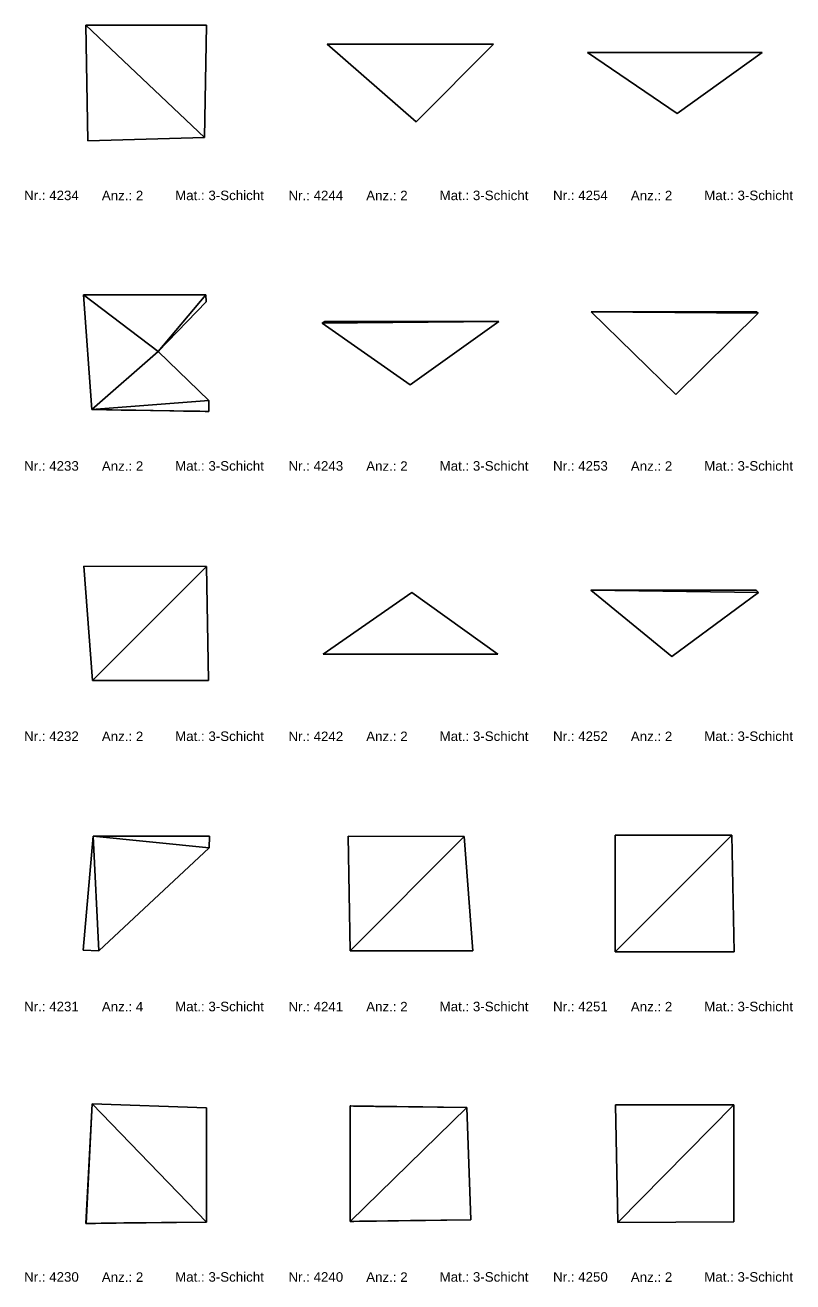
# Model space of a CAD drawing. Header units: millimetres. Extents: x -1099 to 66227, y -20588 to 1633.
# Drawn here: x 50685 to 57222, y -20588 to -9890 of the extents above; entities that cross this region are included whole.
import ezdxf

# ---------------------------------------------------------------- set-up
doc = ezdxf.new("R2010")
doc.units = ezdxf.units.MM
doc.header["$LTSCALE"] = 12.5
doc.layers.add('CURVES', color=1, linetype='Continuous', true_color=0xff0000)
doc.layers.add('TEXT', color=1, linetype='Continuous', true_color=0xff0000)
doc.styles.add('ARIAL_REGULAR', font='arial.ttf')

msp = doc.modelspace()

# ---------------------------------------------------------------- texts
at = {"layer": 'TEXT', "attachment_point": 7, "style": 'ARIAL_REGULAR'}
for s, insert, char_height, width in [('Nr.: 4234', (50676, -11381), 81.1, 1078.73), ('Anz.: 2', (51338, -11381), 81.1, 853.81), ('Mat.: 3-Schicht', (51962, -11381), 81.15, 1665.28), ('Nr.: 4244', (52927, -11381), 81.1, 1078.73), ('Anz.: 2', (53589, -11381), 81.1, 853.81), ('Mat.: 3-Schicht', (54214, -11381), 81.15, 1665.28), ('Nr.: 4254', (55180, -11381), 81.1, 1078.73), ('Anz.: 2', (55842, -11381), 81.1, 853.81), ('Mat.: 3-Schicht', (56467, -11381), 81.15, 1665.28), ('Nr.: 4233', (50676, -13684), 81.1, 1079.61), ('Anz.: 2', (51338, -13684), 81.1, 853.81), ('Mat.: 3-Schicht', (51962, -13684), 81.15, 1665.28), ('Nr.: 4243', (52927, -13684), 81.1, 1079.61), ('Anz.: 2', (53589, -13684), 81.1, 853.81), ('Mat.: 3-Schicht', (54214, -13684), 81.15, 1665.28), ('Nr.: 4253', (55180, -13684), 81.1, 1079.61), ('Anz.: 2', (55842, -13684), 81.1, 853.81), ('Mat.: 3-Schicht', (56467, -13684), 81.15, 1665.28), ('Nr.: 4232', (50676, -15985), 81.1, 1077.85), ('Anz.: 2', (51338, -15985), 81.1, 853.81), ('Mat.: 3-Schicht', (51962, -15985), 81.15, 1665.28), ('Nr.: 4242', (52927, -15985), 81.1, 1077.85), ('Anz.: 2', (53589, -15985), 81.1, 853.81), ('Mat.: 3-Schicht', (54214, -15985), 81.15, 1665.28), ('Nr.: 4252', (55180, -15985), 81.1, 1077.85), ('Anz.: 2', (55842, -15985), 81.1, 853.81), ('Mat.: 3-Schicht', (56467, -15985), 81.15, 1665.28), ('Nr.: 4231', (50676, -18286), 81.1, 1048.74), ('Anz.: 4', (51338, -18286), 81.1, 854.69), ('Mat.: 3-Schicht', (51962, -18286), 81.15, 1665.28), ('Nr.: 4241', (52927, -18286), 81.1, 1048.74), ('Anz.: 2', (53589, -18286), 81.1, 853.81), ('Mat.: 3-Schicht', (54214, -18286), 81.15, 1665.28), ('Nr.: 4251', (55180, -18286), 81.1, 1048.74), ('Anz.: 2', (55842, -18286), 81.1, 853.81), ('Mat.: 3-Schicht', (56467, -18286), 81.15, 1665.28), ('Nr.: 4230', (50676, -20588), 81.1, 1079.61), ('Anz.: 2', (51338, -20588), 81.1, 853.81), ('Mat.: 3-Schicht', (51962, -20588), 81.15, 1665.28), ('Nr.: 4240', (52927, -20588), 81.1, 1079.61), ('Anz.: 2', (53589, -20588), 81.1, 853.81), ('Mat.: 3-Schicht', (54214, -20588), 81.15, 1665.28), ('Nr.: 4250', (55180, -20588), 81.1, 1079.61), ('Anz.: 2', (55842, -20588), 81.1, 853.81), ('Mat.: 3-Schicht', (56467, -20588), 81.15, 1665.28)]:
    msp.add_mtext(s, dxfattribs=dict(at, insert=insert, char_height=char_height, width=width))

# ---------------------------------------------------------------- meshes
at = {"layer": 'CURVES'}
mesh = msp.add_polyface(dxfattribs=at)
corners = [(52230, -9890), (52230, -9890), (52230, -9890), (51203, -9890), (51203, -9890), (51203, -9890), (51203, -9890, 100), (51203, -9890, 100), (51203, -9890, 100), (52230, -9890, 100), (52230, -9890, 100), (52230, -9890, 100), (51220, -10875), (51220, -10875), (51220, -10875), (51220, -10875, 100), (51220, -10875, 100), (51220, -10875, 100), (52212, -10846), (52212, -10846), (52212, -10846), (52212, -10846, 100), (52212, -10846, 100), (52212, -10846, 100)]
mesh.append_faces([[corners[k] for k in face] for face in [(9, 0, 4, 7), (3, 13, 15, 8), (16, 12, 19, 21), (11, 22, 18, 1), (5, 20, 14, 14), (20, 5, 2, 2), (23, 6, 17, 17), (6, 23, 10, 10)]])
mesh = msp.add_polyface(dxfattribs=at)
corners = [(54674, -10052), (54674, -10052), (54674, -10052), (53258, -10052), (53258, -10052), (53258, -10052), (53258, -10052, 100), (53258, -10052, 100), (53258, -10052, 100), (54674, -10052, 100), (54674, -10052, 100), (54674, -10052, 100), (54013, -10713), (54013, -10713), (54013, -10713), (54013, -10713, 100), (54013, -10713, 100), (54013, -10713, 100)]
mesh.append_faces([[corners[k] for k in face] for face in [(9, 0, 4, 7), (8, 3, 13, 15), (16, 12, 1, 11), (2, 14, 5, 5), (10, 6, 17, 17)]])
mesh = msp.add_polyface(dxfattribs=at)
corners = [(56960, -10123), (56960, -10123), (56960, -10123), (55472, -10123), (55472, -10123), (55472, -10123), (55472, -10123, 100), (55472, -10123, 100), (55472, -10123, 100), (56960, -10123, 100), (56960, -10123, 100), (56960, -10123, 100), (56237, -10642), (56237, -10642), (56237, -10642), (56237, -10642, 100), (56237, -10642, 100), (56237, -10642, 100)]
mesh.append_faces([[corners[k] for k in face] for face in [(9, 0, 4, 7), (15, 8, 3, 13), (11, 16, 12, 1), (2, 14, 5, 5), (10, 6, 17, 17)]])
mesh = msp.add_polyface(dxfattribs=at)
corners = [(51751, -13170, 50), (52250, -13178, 50), (51502, -13167, 50), (52250, -13178, 25), (52125, -13176, 50), (51751, -13170, 25), (52125, -13176, 25), (52250, -13178, 12), (52250, -13178, 25), (52125, -13176, 12), (52250, -13178, 12), (52250, -13178, 50), (52250, -13178, 25), (52250, -13178, 6), (52219, -13178, 12), (52125, -13176, 6), (52219, -13178, 6), (51938, -13173, 25), (51751, -13170, 12), (51938, -13173, 12), (51627, -13169, 50), (51502, -13167, 25), (51627, -13169, 25), (52250, -13178, 3), (52250, -13178, 6), (52219, -13178, 3), (52250, -13178, 3), (52250, -13178, 6), (52250, -13178, 12), (52250, -13178, 6), (52250, -13178, 12), (52250, -13178, 25), (52250, -13178, 12), (52250, -13178, 2), (52242, -13178, 3), (52219, -13178, 2), (52242, -13178, 2), (52172, -13177, 6), (52125, -13176, 3), (52172, -13177, 3), (52032, -13175, 12), (51938, -13173, 6), (52032, -13175, 6), (52250, -13178, 25), (52250, -13178, 12), (52250, -13178, 12), (52250, -13178, 6), (52250, -13178, 6), (52250, -13178, 6), (52250, -13178, 3), (52250, -13178, 3), (52250, -13178, 3), (52250, -13178, 2), (52250, -13178, 2), (52250, -13178, 75), (52250, -13178, 75), (52250, -13178, 88), (52250, -13178, 75), (52250, -13178, 88), (52250, -13178, 94), (52250, -13178, 88), (52250, -13178, 94), (52250, -13178, 97), (52250, -13178, 94), (52250, -13178, 97), (52250, -13178, 98), (52250, -13178, 97), (52250, -13178, 98), (51751, -13170, 75), (52125, -13176, 75), (52250, -13178, 88), (52125, -13176, 88), (52250, -13178, 75), (52250, -13178, 88), (52250, -13178, 94), (52125, -13176, 94), (52219, -13178, 88), (52219, -13178, 94), (51751, -13170, 88), (51938, -13173, 75), (51938, -13173, 88), (51502, -13167, 75), (51627, -13169, 75), (52250, -13178, 97), (52219, -13178, 97), (52250, -13178, 94), (52250, -13178, 97), (52250, -13178, 94), (52250, -13178, 88), (52250, -13178, 94), (52250, -13178, 75), (52250, -13178, 88), (52250, -13178, 98), (52219, -13178, 98), (52242, -13178, 97), (52242, -13178, 98), (52125, -13176, 97), (52172, -13177, 94), (52172, -13177, 97), (51938, -13173, 94), (52032, -13175, 88), (52032, -13175, 94), (52250, -13178), (52250, -13178), (52250, -13178), (52248, -13084), (52248, -13084), (52248, -13084), (52248, -13084, 100), (52248, -13084, 100), (52248, -13084, 100), (52250, -13178, 100), (52250, -13178, 100), (52250, -13178, 100), (51817, -12669), (51817, -12669), (51817, -12669), (51817, -12669, 100), (51817, -12669, 100), (51817, -12669, 100), (52226, -12245), (52226, -12245), (52226, -12245), (52226, -12245, 100), (52226, -12245, 100), (52226, -12245, 100), (52224, -12187), (52224, -12187), (52224, -12187), (52224, -12187, 100), (52224, -12187, 100), (52224, -12187, 100), (51182, -12187), (51182, -12187), (51182, -12187), (51182, -12187, 100), (51182, -12187, 100), (51182, -12187, 100), (51252, -13163), (51252, -13163), (51252, -13163), (51252, -13163, 100), (51252, -13163, 100), (51252, -13163, 100), (52250, -13178), (52250, -13178), (52250, -13178, 100), (52250, -13178, 100)]
mesh.append_faces([[corners[k] for k in face] for face in [(111, 102, 106, 109), (110, 105, 115, 117), (118, 114, 121, 123), (120, 127, 129, 124), (126, 133, 135, 130), (132, 139, 141, 136), (82, 81, 2, 20), (68, 82, 20, 0), (0, 20, 22, 5), (20, 2, 21, 22), (67, 65, 64, 66), (64, 62, 61, 63), (61, 59, 58, 60), (58, 56, 55, 57), (91, 70, 54, 90), (56, 91, 90, 55), (90, 54, 1, 1), (11, 55, 90, 90), (1, 11, 90, 90), (89, 74, 73, 88), (87, 89, 88, 70), (95, 93, 84, 94), (92, 95, 94, 86), (94, 84, 77, 77), (85, 86, 94, 94), (77, 85, 94, 94), (83, 86, 85, 74), (98, 96, 75, 97), (84, 98, 97, 77), (97, 75, 71, 71), (76, 77, 97, 97), (71, 76, 97, 97), (85, 77, 76, 76), (73, 74, 85, 85), (76, 73, 85, 85), (76, 71, 69, 69), (72, 73, 76, 76), (69, 72, 76, 76), (88, 73, 72, 72), (54, 70, 88, 88), (72, 54, 88, 88), (101, 99, 80, 100), (75, 101, 100, 71), (80, 78, 68, 79), (100, 80, 79, 79), (69, 71, 100, 100), (79, 69, 100, 100), (79, 68, 0, 0), (4, 69, 79, 79), (0, 4, 79, 79), (72, 69, 4, 4), (1, 54, 72, 72), (4, 1, 72, 72), (8, 3, 1, 1), (4, 6, 8, 8), (1, 4, 8, 8), (17, 6, 4, 4), (0, 5, 17, 17), (4, 0, 17, 17), (40, 9, 6, 6), (17, 19, 40, 40), (6, 17, 40, 40), (17, 5, 18, 19), (9, 40, 42, 15), (40, 19, 41, 42), (28, 7, 3, 3), (8, 10, 28, 28), (3, 8, 28, 28), (14, 10, 8, 8), (6, 9, 14, 14), (8, 6, 14, 14), (24, 13, 10, 10), (14, 16, 24, 24), (10, 14, 24, 24), (37, 16, 14, 14), (9, 15, 37, 37), (14, 9, 37, 37), (16, 37, 39, 25), (37, 15, 38, 39), (13, 24, 26, 23), (34, 26, 24, 24), (16, 25, 34, 34), (24, 16, 34, 34), (26, 34, 36, 33), (34, 25, 35, 36), (7, 28, 29, 27), (28, 10, 13, 29), (31, 12, 11, 11), (1, 3, 31, 31), (11, 1, 31, 31), (12, 31, 32, 30), (31, 3, 7, 32), (43, 12, 30, 44), (45, 44, 46, 47), (48, 47, 49, 50), (51, 50, 52, 53), (18, 138, 41, 41), (38, 41, 138, 138), (41, 38, 42, 42), (38, 138, 144, 144), (18, 22, 21, 21), (41, 19, 18, 18), (22, 18, 5, 5), (18, 21, 138, 138), (38, 15, 42, 42), (2, 138, 21, 21), (35, 25, 39, 39), (35, 39, 38, 38), (33, 36, 144, 144), (35, 144, 36, 36), (23, 33, 144, 144), (35, 38, 144, 144), (33, 23, 26, 26), (29, 13, 23, 23), (23, 144, 27, 27), (142, 2, 81, 81), (78, 82, 68, 68), (78, 81, 82, 82), (99, 142, 78, 78), (81, 78, 142, 142), (96, 142, 99, 99), (78, 80, 99, 99), (101, 96, 99, 99), (138, 2, 142, 142), (101, 75, 96, 96), (93, 98, 84, 84), (93, 96, 98, 98), (146, 93, 95, 95), (146, 95, 92, 92), (86, 83, 92, 92), (83, 146, 92, 92), (96, 93, 146, 146), (142, 96, 146, 146), (27, 29, 23, 23), (27, 46, 30, 32), (7, 27, 32, 32), (46, 27, 49, 49), (43, 11, 12, 12), (44, 30, 46, 46), (50, 49, 52, 52), (27, 52, 49, 49), (52, 103, 53, 53), (103, 51, 53, 53), (103, 52, 27, 27), (43, 44, 45, 45), (45, 47, 48, 48), (63, 48, 51, 66), (45, 60, 57, 43), (48, 50, 51, 51), (57, 11, 43, 43), (48, 63, 60, 45), (49, 47, 46, 46), (27, 144, 103, 103), (103, 113, 66, 51), (87, 70, 91, 91), (11, 57, 55, 55), (87, 83, 89, 89), (89, 83, 74, 74), (91, 56, 59, 59), (146, 87, 113, 113), (59, 87, 91, 91), (56, 58, 59, 59), (58, 57, 60, 60), (60, 63, 61, 61), (59, 61, 62, 62), (87, 59, 62, 62), (62, 64, 65, 65), (67, 66, 113, 113), (65, 67, 113, 113), (66, 64, 63, 63), (87, 65, 113, 113), (87, 62, 65, 65), (83, 87, 146, 146), (145, 140, 107, 107), (116, 107, 140, 140), (107, 104, 145, 145), (128, 116, 134, 134), (140, 134, 116, 116), (116, 128, 122, 122), (137, 143, 119, 119), (108, 119, 143, 143), (119, 131, 137, 137), (131, 119, 125, 125), (108, 147, 112, 112), (147, 108, 143, 143)]])
mesh = msp.add_polyface(dxfattribs=at)
corners = [(56911, -12330), (56911, -12330), (56911, -12330), (55505, -12330), (55505, -12330), (55505, -12330), (55505, -12330, 100), (55505, -12330, 100), (55505, -12330, 100), (56911, -12330, 100), (56911, -12330, 100), (56911, -12330, 100), (56226, -13035), (56226, -13035), (56226, -13035), (56226, -13035, 100), (56226, -13035, 100), (56226, -13035, 100), (56927, -12343), (56927, -12343), (56927, -12343), (56927, -12343, 100), (56927, -12343, 100), (56927, -12343, 100)]
mesh.append_faces([[corners[k] for k in face] for face in [(9, 0, 4, 7), (8, 3, 13, 15), (16, 12, 19, 21), (22, 18, 1, 11), (5, 20, 14, 14), (20, 5, 2, 2), (23, 6, 17, 17), (6, 23, 10, 10)]])
mesh = msp.add_polyface(dxfattribs=at)
corners = [(54719, -12412), (54719, -12412), (54719, -12412), (53237, -12412), (53237, -12412), (53237, -12412), (53237, -12412, 100), (53237, -12412, 100), (53237, -12412, 100), (54719, -12412, 100), (54719, -12412, 100), (54719, -12412, 100), (53213, -12428), (53213, -12428), (53213, -12428), (53213, -12428, 100), (53213, -12428, 100), (53213, -12428, 100), (53962, -12953), (53962, -12953), (53962, -12953), (53962, -12953, 100), (53962, -12953, 100), (53962, -12953, 100)]
mesh.append_faces([[corners[k] for k in face] for face in [(9, 0, 4, 7), (3, 13, 15, 8), (16, 12, 19, 21), (11, 22, 18, 1), (2, 20, 14, 14), (14, 5, 2, 2), (10, 6, 17, 17), (17, 23, 10, 10)]])
mesh = msp.add_polyface(dxfattribs=at)
corners = [(52229, -14498), (52229, -14498), (52229, -14498), (51186, -14495), (51186, -14495), (51186, -14495), (51186, -14495, 100), (51186, -14495, 100), (51186, -14495, 100), (52229, -14498, 100), (52229, -14498, 100), (52229, -14498, 100), (51258, -15470), (51258, -15470), (51258, -15470), (51258, -15470, 100), (51258, -15470, 100), (51258, -15470, 100), (52247, -15470), (52247, -15470), (52247, -15470), (52247, -15470, 100), (52247, -15470, 100), (52247, -15470, 100)]
mesh.append_faces([[corners[k] for k in face] for face in [(0, 4, 7, 9), (8, 3, 13, 15), (16, 12, 19, 21), (18, 1, 11, 22), (2, 20, 14, 14), (14, 5, 2, 2), (10, 6, 17, 17), (17, 23, 10, 10)]])
mesh = msp.add_polyface(dxfattribs=at)
corners = [(54708, -15246, 50), (54708, -15246, 25), (54707, -15246, 50), (54707, -15246, 25), (54707, -15246, 12), (54707, -15246, 25), (54707, -15246, 12), (54707, -15246, 6), (54707, -15246, 12), (54707, -15246, 6), (54709, -15245, 50), (54709, -15245, 50), (54709, -15245, 25), (54709, -15245, 25), (54709, -15245, 25), (54709, -15245, 12), (54709, -15245, 12), (54709, -15244, 12), (54709, -15245, 6), (54709, -15244, 6), (54709, -15245, 75), (54709, -15245, 75), (54709, -15245, 88), (54709, -15245, 75), (54709, -15245, 88), (54709, -15245, 94), (54709, -15244, 88), (54709, -15244, 94), (54708, -15246, 75), (54707, -15246, 75), (54707, -15246, 88), (54707, -15246, 75), (54707, -15246, 88), (54707, -15246, 94), (54707, -15246, 88), (54707, -15246, 94), (54709, -15244), (54709, -15244), (54709, -15244), (53977, -14720), (53977, -14720), (53977, -14720), (53977, -14720, 100), (53977, -14720, 100), (53977, -14720, 100), (54709, -15244, 100), (54709, -15244, 100), (54709, -15244, 100), (53223, -15246), (53223, -15246), (53223, -15246), (53223, -15246, 100), (53223, -15246, 100), (53223, -15246, 100), (54707, -15246), (54707, -15246), (54707, -15246), (54707, -15246, 100), (54707, -15246, 100), (54707, -15246, 100)]
mesh.append_faces([[corners[k] for k in face] for face in [(45, 36, 40, 43), (44, 39, 49, 51), (52, 48, 55, 57), (33, 35, 34, 32), (30, 32, 31, 29), (28, 29, 2, 0), (0, 2, 3, 1), (3, 5, 6, 4), (6, 8, 9, 7), (27, 25, 24, 26), (24, 22, 21, 23), (21, 20, 10, 11), (11, 10, 12, 13), (14, 13, 15, 16), (17, 16, 18, 19), (8, 54, 9, 9), (7, 9, 54, 54), (4, 6, 7, 7), (5, 8, 6, 6), (15, 4, 7, 18), (8, 34, 58, 54), (4, 1, 3, 3), (5, 3, 2, 2), (4, 15, 12, 1), (34, 8, 5, 31), (18, 7, 54, 37), (2, 31, 5, 5), (32, 34, 31, 31), (35, 33, 58, 58), (34, 35, 58, 58), (2, 29, 31, 31), (30, 22, 25, 33), (30, 33, 32, 32), (29, 28, 30, 30), (33, 25, 47, 58), (28, 0, 10, 20), (22, 30, 28, 20), (0, 1, 12, 10), (15, 13, 12, 12), (16, 15, 18, 18), (17, 19, 37, 37), (14, 16, 17, 17), (17, 26, 23, 14), (26, 17, 37, 47), (37, 19, 18, 18), (14, 11, 13, 13), (11, 23, 21, 21), (20, 21, 22, 22), (23, 11, 14, 14), (23, 26, 24, 24), (47, 25, 27, 27), (26, 47, 27, 27), (22, 24, 25, 25), (38, 56, 50, 50), (50, 41, 38, 38), (46, 42, 53, 53), (53, 59, 46, 46)]])
mesh = msp.add_polyface(dxfattribs=at)
corners = [(56908, -14699), (56908, -14699), (56908, -14699), (55502, -14699), (55502, -14699), (55502, -14699), (55502, -14699, 100), (55502, -14699, 100), (55502, -14699, 100), (56908, -14699, 100), (56908, -14699, 100), (56908, -14699, 100), (56191, -15266), (56191, -15266), (56191, -15266), (56191, -15266, 100), (56191, -15266, 100), (56191, -15266, 100), (56930, -14720), (56930, -14720), (56930, -14720), (56930, -14720, 100), (56930, -14720, 100), (56930, -14720, 100)]
mesh.append_faces([[corners[k] for k in face] for face in [(0, 4, 7, 9), (15, 8, 3, 13), (16, 12, 19, 21), (11, 22, 18, 1), (5, 20, 14, 14), (20, 5, 2, 2), (23, 6, 17, 17), (6, 23, 10, 10)]])
mesh = msp.add_polyface(dxfattribs=at)
corners = [(52254, -16795), (52254, -16795), (52254, -16795), (51264, -16795), (51264, -16795), (51264, -16795), (51264, -16795, 100), (51264, -16795, 100), (51264, -16795, 100), (52254, -16795, 100), (52254, -16795, 100), (52254, -16795, 100), (51178, -17765), (51178, -17765), (51178, -17765), (51178, -17765, 100), (51178, -17765, 100), (51178, -17765, 100), (51313, -17770), (51313, -17770), (51313, -17770), (51313, -17770, 100), (51313, -17770, 100), (51313, -17770, 100), (52251, -16892), (52251, -16892), (52251, -16892), (52251, -16892, 100), (52251, -16892, 100), (52251, -16892, 100)]
mesh.append_faces([[corners[k] for k in face] for face in [(9, 0, 4, 7), (8, 3, 13, 15), (16, 12, 19, 21), (22, 18, 25, 27), (28, 24, 1, 11), (5, 20, 14, 14), (2, 26, 5, 5), (20, 5, 26, 26), (23, 6, 17, 17), (6, 29, 10, 10), (23, 29, 6, 6)]])
mesh = msp.add_polyface(dxfattribs=at)
corners = [(54424, -16797), (54424, -16797), (54424, -16797), (53436, -16795), (53436, -16795), (53436, -16795), (53436, -16795, 100), (53436, -16795, 100), (53436, -16795, 100), (54424, -16797, 100), (54424, -16797, 100), (54424, -16797, 100), (53453, -17770), (53453, -17770), (53453, -17770), (53453, -17770, 100), (53453, -17770, 100), (53453, -17770, 100), (54496, -17770), (54496, -17770), (54496, -17770), (54496, -17770, 100), (54496, -17770, 100), (54496, -17770, 100)]
mesh.append_faces([[corners[k] for k in face] for face in [(7, 9, 0, 4), (15, 8, 3, 13), (12, 19, 21, 16), (11, 22, 18, 1), (2, 20, 14, 14), (14, 5, 2, 2), (10, 6, 17, 17), (17, 23, 10, 10)]])
mesh = msp.add_polyface(dxfattribs=at)
corners = [(56701, -16786), (56701, -16786), (56701, -16786), (55710, -16786), (55710, -16786), (55710, -16786), (55710, -16786, 100), (55710, -16786, 100), (55710, -16786, 100), (56701, -16786, 100), (56701, -16786, 100), (56701, -16786, 100), (55710, -17779), (55710, -17779), (55710, -17779), (55710, -17779, 100), (55710, -17779, 100), (55710, -17779, 100), (56722, -17779), (56722, -17779), (56722, -17779), (56722, -17779, 100), (56722, -17779, 100), (56722, -17779, 100)]
mesh.append_faces([[corners[k] for k in face] for face in [(7, 9, 0, 4), (3, 13, 15, 8), (21, 16, 12, 19), (22, 18, 1, 11), (2, 20, 14, 14), (14, 5, 2, 2), (10, 6, 17, 17), (17, 23, 10, 10)]])
mesh = msp.add_polyface(dxfattribs=at)
corners = [(51716, -20085, 50), (51204, -20091, 50), (51204, -20091, 25), (51203, -20091, 50), (51203, -20091, 25), (51203, -20091, 12), (51203, -20091, 25), (51203, -20091, 12), (51203, -20091, 6), (51203, -20091, 12), (51203, -20091, 6), (51203, -20091, 3), (51203, -20091, 6), (51203, -20091, 3), (51716, -20085, 25), (51332, -20089, 50), (51332, -20089, 25), (51973, -20082, 50), (51332, -20089, 12), (51204, -20091, 25), (51204, -20091, 12), (51204, -20091, 12), (51332, -20089, 6), (51236, -20091, 12), (51204, -20091, 6), (51236, -20091, 6), (51716, -20085, 12), (51524, -20087, 25), (51524, -20087, 12), (51973, -20082, 25), (51845, -20084, 50), (51845, -20084, 25), (51236, -20091, 3), (51204, -20091, 6), (51204, -20091, 3), (51204, -20091, 3), (51204, -20091, 12), (51204, -20091, 6), (51204, -20091, 6), (51204, -20091, 25), (51204, -20091, 12), (51236, -20091, 2), (51212, -20091, 3), (51204, -20091, 2), (51212, -20091, 2), (51332, -20089, 3), (51284, -20090, 6), (51284, -20090, 3), (51524, -20087, 6), (51428, -20088, 12), (51428, -20088, 6), (51716, -20085, 75), (51204, -20091, 75), (51332, -20089, 75), (51332, -20089, 88), (51204, -20091, 88), (51204, -20091, 75), (51204, -20091, 88), (51203, -20091, 75), (51332, -20089, 94), (51204, -20091, 94), (51236, -20091, 88), (51236, -20091, 94), (51716, -20085, 88), (51524, -20087, 75), (51524, -20087, 88), (51973, -20082, 75), (51845, -20084, 75), (51236, -20091, 97), (51204, -20091, 97), (51204, -20091, 94), (51204, -20091, 97), (51204, -20091, 94), (51204, -20091, 88), (51204, -20091, 94), (51203, -20091, 88), (51204, -20091, 75), (51204, -20091, 88), (51236, -20091, 98), (51204, -20091, 98), (51212, -20091, 97), (51212, -20091, 98), (51332, -20089, 97), (51284, -20090, 94), (51284, -20090, 97), (51524, -20087, 94), (51428, -20088, 88), (51428, -20088, 94), (51203, -20091, 75), (51203, -20091, 88), (51203, -20091, 94), (51203, -20091, 88), (51203, -20091, 94), (51203, -20091, 97), (51203, -20091, 94), (51203, -20091, 97), (52230, -19107), (52230, -19107), (52230, -19107), (51257, -19074), (51257, -19074), (51257, -19074), (51257, -19074, 100), (51257, -19074, 100), (51257, -19074, 100), (52230, -19107, 100), (52230, -19107, 100), (52230, -19107, 100), (51257, -19074), (51257, -19074), (51257, -19074), (51257, -19074, 100), (51257, -19074, 100), (51257, -19074, 100), (51203, -20091), (51203, -20091), (51203, -20091), (51203, -20091, 100), (51203, -20091, 100), (51203, -20091, 100), (52230, -20079), (52230, -20079), (52230, -20079), (52230, -20079, 100), (52230, -20079, 100), (52230, -20079, 100), (51204, -20091), (51204, -20091), (51204, -20091, 100), (51204, -20091, 100)]
mesh.append_faces([[corners[k] for k in face] for face in [(96, 100, 103, 105), (104, 99, 109, 111), (117, 112, 108, 115), (87, 59, 54, 86), (85, 87, 86, 65), (86, 54, 53, 53), (64, 65, 86, 86), (53, 64, 86, 86), (63, 65, 64, 51), (84, 68, 62, 83), (82, 84, 83, 59), (81, 79, 71, 80), (78, 81, 80, 68), (71, 69, 60, 70), (80, 71, 70, 70), (62, 68, 80, 80), (70, 62, 80, 80), (70, 60, 57, 57), (61, 62, 70, 70), (57, 61, 70, 70), (83, 62, 61, 61), (54, 59, 83, 83), (61, 54, 83, 83), (74, 72, 55, 73), (60, 74, 73, 57), (73, 55, 52, 52), (56, 57, 73, 73), (52, 56, 73, 73), (61, 57, 56, 56), (53, 54, 61, 61), (56, 53, 61, 61), (56, 52, 1, 1), (15, 53, 56, 56), (1, 15, 56, 56), (64, 53, 15, 15), (0, 51, 64, 64), (15, 0, 64, 64), (77, 75, 58, 76), (55, 77, 76, 52), (93, 95, 94, 92), (90, 92, 91, 89), (75, 89, 88, 58), (76, 58, 3, 3), (1, 52, 76, 76), (3, 1, 76, 76), (39, 2, 1, 1), (3, 4, 39, 39), (1, 3, 39, 39), (4, 6, 7, 5), (7, 9, 10, 8), (10, 12, 13, 11), (2, 39, 40, 20), (39, 4, 5, 40), (27, 14, 0, 0), (15, 16, 27, 27), (0, 15, 27, 27), (19, 16, 15, 15), (1, 2, 19, 19), (15, 1, 19, 19), (23, 18, 16, 16), (19, 21, 23, 23), (16, 19, 23, 23), (36, 21, 19, 19), (2, 20, 36, 36), (19, 2, 36, 36), (21, 36, 38, 24), (36, 20, 37, 38), (46, 22, 18, 18), (23, 25, 46, 46), (18, 23, 46, 46), (33, 25, 23, 23), (21, 24, 33, 33), (23, 21, 33, 33), (42, 32, 25, 25), (33, 35, 42, 42), (25, 33, 42, 42), (33, 24, 34, 35), (32, 42, 44, 41), (42, 35, 43, 44), (22, 46, 47, 45), (46, 25, 32, 47), (14, 27, 28, 26), (49, 28, 27, 27), (16, 18, 49, 49), (27, 16, 49, 49), (28, 49, 50, 48), (49, 18, 22, 50), (67, 51, 0, 30), (66, 67, 30, 17), (17, 30, 31, 29), (30, 0, 14, 31), (12, 114, 13, 13), (11, 13, 114, 114), (11, 114, 37, 37), (12, 94, 118, 114), (12, 10, 9, 9), (5, 7, 8, 8), (8, 10, 11, 11), (6, 9, 7, 7), (8, 11, 37, 37), (9, 91, 94, 12), (34, 38, 37, 37), (38, 34, 24, 24), (126, 34, 37, 37), (37, 20, 40, 40), (40, 5, 37, 37), (3, 6, 4, 4), (8, 37, 5, 5), (126, 37, 114, 114), (6, 88, 91, 9), (91, 92, 94, 94), (91, 88, 89, 89), (93, 118, 95, 95), (94, 95, 118, 118), (93, 92, 90, 90), (72, 93, 90, 90), (72, 118, 93, 93), (90, 89, 75, 75), (88, 3, 58, 58), (72, 75, 77, 77), (77, 55, 72, 72), (69, 74, 60, 60), (72, 74, 69, 69), (128, 118, 72, 72), (90, 75, 72, 72), (3, 88, 6, 6), (69, 128, 72, 72), (44, 43, 126, 126), (34, 126, 43, 43), (126, 41, 44, 44), (41, 126, 45, 45), (41, 45, 47, 47), (47, 32, 41, 41), (45, 126, 121, 121), (34, 43, 35, 35), (50, 22, 45, 45), (26, 48, 121, 121), (45, 48, 50, 50), (45, 121, 48, 48), (48, 26, 28, 28), (26, 31, 14, 14), (26, 29, 31, 31), (29, 26, 121, 121), (29, 121, 17, 17), (78, 68, 84, 84), (69, 79, 128, 128), (81, 128, 79, 79), (128, 78, 82, 82), (128, 81, 78, 78), (84, 82, 78, 78), (123, 128, 82, 82), (82, 59, 87, 87), (69, 71, 79, 79), (63, 51, 67, 67), (123, 66, 17, 17), (63, 67, 66, 66), (123, 85, 63, 63), (65, 63, 85, 85), (66, 123, 63, 63), (85, 123, 82, 82), (87, 85, 82, 82), (123, 17, 121, 121), (120, 97, 107, 124), (122, 127, 101, 101), (116, 110, 127, 127), (98, 122, 101, 101), (110, 101, 127, 127), (113, 119, 129, 129), (102, 113, 129, 129), (106, 102, 125, 125), (129, 125, 102, 102)]])
mesh = msp.add_polyface(dxfattribs=at)
corners = [(53451, -19091, 100), (53451, -19091), (53451, -20073), (53451, -20073, 100), (53451, -20073, 6), (53451, -20073, 6), (53451, -20073, 12), (53451, -20073, 3), (53451, -20073, 3), (53451, -20073, 2), (53451, -20073, 94), (53451, -20073, 88), (53451, -20073, 6), (53451, -20073, 97), (53451, -20073, 3), (53451, -20073, 6), (53451, -20073, 12), (53451, -20073, 12), (53451, -20073, 6), (53451, -20073, 3), (53451, -20073, 12), (53451, -20073), (53451, -20073, 12), (53451, -20073, 50), (53451, -20073, 25), (53451, -20073, 25), (53451, -20073), (53451, -20073, 75), (53451, -20073, 97), (53451, -20073, 94), (53451, -20073, 98), (53451, -20073, 100), (53451, -20073, 98), (53451, -20073, 97), (53451, -20073, 94), (53451, -20073, 94), (53451, -20073, 88), (53451, -20073, 75), (53451, -20073, 88), (53451, -20073, 88), (53451, -20073, 100), (53451, -20073, 88), (53451, -20073, 94), (53451, -20073, 97), (53451, -20073, 6), (53451, -20073, 2), (53451, -20073, 3), (53451, -20073, 94), (53451, -20073, 98), (53451, -20073, 97), (53451, -20073), (53451, -20073), (53451, -19091), (53451, -19091)]
mesh.append_faces([[corners[k] for k in face] for face in [(0, 1, 2, 3), (4, 5, 6, 6), (7, 8, 9, 9), (10, 4, 6, 11), (7, 9, 12, 12), (4, 10, 13, 14), (15, 16, 17, 17), (18, 12, 19, 19), (7, 12, 15, 15), (15, 12, 20, 16), (19, 12, 21, 21), (12, 22, 20, 20), (23, 24, 25, 25), (6, 17, 24, 24), (21, 12, 26, 26), (11, 6, 24, 27), (10, 28, 13, 13), (10, 11, 29, 29), (30, 31, 32, 32), (32, 31, 13, 13), (30, 28, 33, 33), (34, 30, 33, 33), (34, 31, 30, 30), (33, 29, 35, 35), (11, 27, 36, 36), (27, 23, 37, 37), (35, 36, 38, 38), (34, 35, 38, 39), (40, 31, 34, 34), (39, 41, 34, 34), (33, 35, 34, 34), (27, 24, 23, 23), (42, 43, 34, 34), (18, 19, 44, 44), (19, 21, 45, 45), (45, 46, 19, 19), (42, 47, 43, 43), (48, 43, 49, 49), (43, 48, 40, 40), (34, 43, 40, 40), (50, 51, 52, 53)]])
mesh = msp.add_polyface(dxfattribs=at)
corners = [(53451, -19091, 98), (53451, -19091, 98), (53451, -19091, 97), (53451, -19091, 97), (53451, -19091, 97), (53451, -19091, 94), (53451, -19091, 94), (53451, -19091, 94), (53451, -19091, 88), (53451, -19091, 88), (53451, -19091, 88), (53451, -19091, 75), (53451, -19091, 75), (53451, -19091, 88), (53451, -19091, 88), (53451, -19091, 75), (53451, -19091, 75), (53451, -19091, 50), (53451, -19091, 50), (53451, -19091, 94), (53451, -19091, 94), (53451, -19091, 88), (53451, -19091, 88), (53451, -19091, 94), (53451, -19091, 97), (53451, -19091, 97), (53451, -19091, 94), (53451, -19091, 75), (53451, -19091, 25), (53451, -19091, 25), (53451, -19091, 12), (53451, -19091, 12), (53451, -19091, 12), (53451, -19091, 6), (53451, -19091, 6), (53451, -19091, 3), (53451, -19091, 3), (53451, -19091, 6), (53451, -19091, 6), (53451, -19091, 25), (53451, -19091, 25), (53451, -19091, 12), (53451, -19091, 12), (53451, -19091, 25), (53451, -19091, 12), (53451, -19091, 12), (53451, -19091, 6), (53451, -19091, 6), (53451, -19091, 6), (53451, -19091, 3), (53451, -19091, 3), (53451, -19091, 3), (53451, -19091, 2), (53451, -19091, 2), (53451, -19091), (53459, -19091, 98), (53451, -19091, 98), (53451, -19091, 100), (53451, -19091, 100), (53451, -20073, 100), (53451, -20073, 100), (53451, -19091, 100)]
mesh.append_faces([[corners[k] for k in face] for face in [(0, 1, 2, 3), (2, 4, 5, 6), (5, 7, 8, 9), (8, 10, 11, 12), (13, 14, 15, 16), (10, 13, 16, 11), (16, 15, 17, 17), (18, 11, 16, 16), (17, 18, 16, 16), (19, 20, 21, 22), (23, 19, 22, 14), (24, 25, 26, 20), (21, 20, 26, 26), (22, 21, 27, 27), (15, 14, 22, 22), (27, 15, 22, 22), (17, 15, 27, 27), (28, 29, 17, 17), (30, 31, 29, 29), (28, 32, 30, 30), (29, 28, 30, 30), (33, 34, 32, 32), (34, 33, 35, 36), (31, 30, 37, 38), (30, 32, 34, 37), (39, 40, 18, 18), (17, 29, 39, 39), (18, 17, 39, 39), (40, 39, 41, 42), (39, 29, 31, 41), (43, 40, 42, 44), (45, 44, 46, 47), (48, 47, 49, 50), (51, 50, 52, 53), (54, 36, 35, 35), (37, 36, 38, 38), (36, 37, 34, 34), (38, 36, 54, 54), (55, 56, 57, 57), (58, 59, 60, 61)]])
mesh = msp.add_polyface(dxfattribs=at)
corners = [(53451, -19091, 97), (53451, -19091, 100), (53451, -19091, 98), (53451, -19091, 94), (53451, -19091, 97), (53451, -19091, 94), (53451, -19091, 94), (53451, -19091, 12), (53451, -19091, 12), (53451, -19091, 6), (53451, -19091, 12), (53451, -19091, 6), (53451, -19091, 3), (53451, -19091, 50), (53451, -19091, 25), (53451, -19091, 25), (53451, -19091, 12), (53451, -19091, 12), (53451, -19091, 75), (53451, -19091, 2), (53451, -19091, 3), (53451, -19091, 3), (53451, -19091, 2), (53451, -19091), (53451, -19091, 6), (53451, -19091, 6), (53451, -19091, 94), (53451, -19091, 97), (53451, -19091, 88), (53451, -19091, 100), (53451, -19091), (53451, -19091, 88), (53451, -19091, 88), (53451, -19091, 75), (53451, -19091, 94), (53451, -19091, 88), (53451, -19091, 88), (53451, -19091, 97), (53451, -19091, 94), (53451, -19091, 97), (53451, -19091, 98), (53451, -19091, 98)]
mesh.append_faces([[corners[k] for k in face] for face in [(0, 1, 2, 2), (3, 1, 0, 0), (4, 0, 2, 2), (5, 0, 6, 6), (7, 8, 9, 9), (10, 7, 11, 11), (9, 11, 7, 7), (11, 9, 12, 12), (13, 14, 15, 15), (16, 15, 17, 17), (15, 18, 13, 13), (17, 10, 11, 11), (19, 20, 12, 12), (9, 19, 12, 12), (21, 22, 23, 23), (19, 23, 22, 22), (23, 19, 9, 9), (24, 16, 25, 25), (24, 20, 21, 21), (26, 24, 21, 27), (28, 16, 24, 26), (27, 21, 23, 29), (11, 12, 25, 25), (23, 9, 30, 30), (18, 15, 16, 28), (3, 31, 32, 32), (13, 18, 33, 33), (1, 3, 29, 29), (34, 35, 36, 36), (34, 3, 32, 35), (37, 3, 34, 34), (36, 18, 28, 28), (26, 38, 28, 28), (34, 38, 37, 37), (37, 39, 40, 40), (41, 27, 29, 29), (40, 41, 29, 29), (27, 39, 26, 26), (3, 40, 29, 29), (3, 37, 40, 40), (5, 3, 0, 0)]])
mesh = msp.add_polyface(dxfattribs=at)
corners = [(53459, -19091, 98), (53482, -19092, 98), (53482, -19092, 97), (53459, -19091, 97), (53451, -19091, 98), (53451, -19091, 97), (53482, -19092, 94), (53451, -19091, 94), (53529, -19092, 97), (53575, -19093, 97), (53575, -19093, 94), (53529, -19092, 94), (53575, -19093, 88), (53482, -19092, 88), (53451, -19091, 88), (53575, -19093, 75), (53451, -19091, 75), (53575, -19093, 50), (53451, -19091, 50), (53575, -19093, 25), (53451, -19091, 25), (53482, -19092, 12), (53451, -19091, 12), (53575, -19093, 12), (53482, -19092, 6), (53451, -19091, 6), (53575, -19093, 6), (53482, -19092, 3), (53451, -19091, 3), (53451, -19091), (53669, -19094, 94), (53451, -19091, 100), (53676, -20071, 88), (53580, -20072, 88), (53580, -20072, 75), (53580, -20072, 94), (53532, -20072, 94), (53483, -20073, 12), (53580, -20072, 12), (53580, -20072, 25), (53532, -20072, 6), (53580, -20072, 6), (53532, -20072, 3), (53580, -20072, 3), (53676, -20071, 6), (53676, -20071, 94), (53580, -20072, 97)]
mesh.append_faces([[corners[k] for k in face] for face in [(0, 1, 2, 3), (4, 0, 3, 5), (3, 2, 6, 6), (7, 5, 3, 3), (6, 7, 3, 3), (8, 9, 10, 11), (2, 8, 11, 6), (11, 10, 12, 12), (13, 6, 11, 11), (12, 13, 11, 11), (7, 6, 13, 13), (13, 14, 7, 7), (13, 12, 15, 15), (16, 14, 13, 13), (15, 16, 13, 13), (16, 15, 17, 17), (17, 18, 16, 16), (17, 19, 20, 20), (18, 17, 20, 20), (21, 22, 20, 20), (19, 23, 21, 21), (20, 19, 21, 21), (21, 24, 25, 25), (22, 21, 25, 25), (21, 23, 26, 24), (25, 24, 27, 28), (28, 27, 29, 29), (26, 29, 27, 27), (24, 26, 27, 27), (9, 30, 10, 10), (1, 8, 2, 2), (31, 1, 0, 0), (1, 31, 9, 9), (8, 1, 9, 9), (32, 33, 34, 34), (33, 35, 36, 36), (37, 38, 39, 39), (40, 41, 38, 38), (41, 40, 42, 43), (44, 41, 43, 43), (45, 46, 35, 35)]])
mesh = msp.add_polyface(dxfattribs=at)
corners = [(54072, -19099, 75), (54197, -19100, 75), (54197, -19100, 50), (54072, -19099, 50), (53948, -19097, 75), (53948, -19097, 50), (54072, -19099, 25), (53948, -19097, 25), (54197, -19100, 25), (53669, -19094, 94), (53762, -19095, 94), (53762, -19095, 88), (53669, -19094, 88), (53575, -19093, 94), (53575, -19093, 88), (53948, -19097, 88), (53762, -19095, 75), (53575, -19093, 75), (53575, -19093, 50), (53762, -19095, 25), (53575, -19093, 25), (53762, -19095, 12), (53575, -19093, 12), (53948, -19097, 12), (54445, -19103), (53575, -19093, 6), (53451, -19091), (54445, -19103, 100), (53575, -19093, 97), (53451, -19091, 100), (54445, -19103, 100), (54481, -20061, 100), (54481, -20061), (54445, -19103), (54481, -20061), (53451, -20073), (54445, -19103), (53451, -19091), (53451, -19091, 100), (53451, -20073, 100), (54445, -19103, 100), (54481, -20061, 100)]
mesh.append_faces([[corners[k] for k in face] for face in [(0, 1, 2, 3), (4, 0, 3, 5), (5, 3, 6, 7), (3, 2, 8, 6), (9, 10, 11, 12), (13, 9, 12, 14), (11, 15, 4, 16), (12, 11, 16, 16), (17, 14, 12, 12), (16, 17, 12, 12), (16, 4, 5, 5), (18, 17, 16, 16), (5, 18, 16, 16), (19, 20, 18, 18), (5, 7, 19, 19), (18, 5, 19, 19), (20, 19, 21, 22), (19, 7, 23, 21), (2, 24, 8, 8), (23, 8, 24, 24), (6, 8, 23, 23), (23, 25, 21, 21), (26, 23, 24, 24), (27, 24, 2, 2), (23, 7, 6, 6), (1, 27, 2, 2), (21, 25, 22, 22), (23, 26, 25, 25), (15, 0, 4, 4), (10, 15, 11, 11), (1, 15, 27, 27), (28, 27, 10, 10), (15, 10, 27, 27), (10, 9, 28, 28), (29, 27, 28, 28), (0, 15, 1, 1), (30, 31, 32, 33), (34, 35, 36, 36), (36, 35, 37, 37), (38, 39, 40, 40), (41, 40, 39, 39)]])
mesh = msp.add_polyface(dxfattribs=at)
corners = [(56720, -19082), (56720, -19082), (56720, -19082), (55711, -19082), (55711, -19082), (55711, -19082), (55711, -19082, 100), (55711, -19082, 100), (55711, -19082, 100), (56720, -19082, 100), (56720, -19082, 100), (56720, -19082, 100), (55730, -20082), (55730, -20082), (55730, -20082), (55730, -20082, 100), (55730, -20082, 100), (55730, -20082, 100), (56720, -20077), (56720, -20077), (56720, -20077), (56720, -20077, 100), (56720, -20077, 100), (56720, -20077, 100)]
mesh.append_faces([[corners[k] for k in face] for face in [(7, 9, 0, 4), (13, 8, 3, 3), (8, 13, 15, 15), (19, 16, 12, 12), (16, 19, 21, 21), (11, 22, 18, 1), (2, 20, 14, 14), (14, 5, 2, 2), (10, 6, 17, 17), (17, 23, 10, 10)]])
mesh = msp.add_polyface(dxfattribs=at)
corners = [(53676, -20071, 94), (53580, -20072, 94), (53580, -20072, 88), (53676, -20071, 88), (53773, -20070, 94), (53773, -20070, 88), (53773, -20070, 75), (53580, -20072, 75), (53966, -20067, 88), (53966, -20067, 75), (53580, -20072, 50), (53966, -20067, 50), (53773, -20070, 25), (53966, -20067, 25), (53580, -20072, 25), (53773, -20070, 12), (53966, -20067, 12), (53676, -20071, 12), (53580, -20072, 12), (53676, -20071, 6), (53773, -20070, 6), (53580, -20072, 6), (54095, -20066, 75), (54095, -20066, 50), (54224, -20064, 75), (54224, -20064, 50), (54095, -20066, 25), (54224, -20064, 25), (53580, -20072, 3), (53451, -20073), (54481, -20061), (54481, -20061, 100), (53580, -20072, 97), (53451, -20073, 100)]
mesh.append_faces([[corners[k] for k in face] for face in [(0, 1, 2, 3), (4, 0, 3, 5), (6, 5, 3, 3), (7, 6, 3, 3), (8, 5, 6, 9), (6, 7, 10, 10), (11, 9, 6, 6), (10, 11, 6, 6), (12, 13, 11, 11), (10, 14, 12, 12), (11, 10, 12, 12), (13, 12, 15, 16), (17, 15, 12, 12), (14, 18, 17, 17), (12, 14, 17, 17), (15, 17, 19, 20), (17, 18, 21, 19), (22, 9, 11, 23), (24, 22, 23, 25), (25, 23, 26, 27), (23, 11, 13, 26), (28, 29, 30, 30), (16, 15, 20, 20), (28, 20, 19, 19), (30, 16, 20, 20), (28, 30, 20, 20), (26, 13, 16, 16), (16, 27, 26, 26), (30, 25, 27, 27), (27, 16, 30, 30), (25, 30, 31, 31), (24, 8, 22, 22), (9, 22, 8, 8), (31, 8, 24, 24), (4, 5, 8, 8), (32, 4, 31, 31), (8, 31, 4, 4), (0, 4, 32, 32), (33, 32, 31, 31), (31, 24, 25, 25)]])
mesh = msp.add_polyface(dxfattribs=at)
corners = [(53532, -20072, 97), (53483, -20073, 97), (53483, -20073, 94), (53532, -20072, 94), (53580, -20072, 97), (53580, -20072, 94), (53459, -20073, 98), (53451, -20073, 98), (53451, -20073, 97), (53459, -20073, 97), (53483, -20073, 98), (53451, -20073, 94), (53483, -20073, 88), (53451, -20073, 88), (53580, -20072, 88), (53451, -20073, 75), (53580, -20072, 75), (53580, -20072, 50), (53451, -20073, 50), (53451, -20073, 25), (53580, -20072, 25), (53451, -20073, 12), (53483, -20073, 12), (53483, -20073, 6), (53532, -20072, 6), (53580, -20072, 12), (53451, -20073, 6), (53459, -20073, 3), (53483, -20073, 3), (53451, -20073, 3), (53459, -20073, 2), (53483, -20073, 2), (53451, -20073, 2), (53532, -20072, 3), (53451, -20073), (53580, -20072, 3), (53451, -20073, 100)]
mesh.append_faces([[corners[k] for k in face] for face in [(0, 1, 2, 3), (4, 0, 3, 5), (6, 7, 8, 9), (10, 6, 9, 1), (9, 8, 11, 11), (2, 1, 9, 9), (11, 2, 9, 9), (12, 2, 11, 11), (13, 12, 11, 11), (3, 2, 12, 12), (12, 14, 3, 3), (12, 13, 15, 15), (16, 14, 12, 12), (15, 16, 12, 12), (17, 16, 15, 15), (18, 17, 15, 15), (19, 20, 17, 17), (17, 18, 19, 19), (19, 21, 22, 22), (20, 19, 22, 22), (22, 23, 24, 24), (25, 22, 24, 24), (26, 23, 22, 22), (22, 21, 26, 26), (27, 28, 23, 23), (26, 29, 27, 27), (23, 26, 27, 27), (28, 27, 30, 31), (27, 29, 32, 30), (24, 23, 28, 33), (30, 32, 34, 34), (34, 31, 30, 30), (31, 34, 35, 35), (31, 33, 28, 28), (31, 35, 33, 33), (6, 36, 7, 7), (4, 36, 10, 10), (36, 6, 10, 10), (1, 0, 10, 10), (0, 4, 10, 10)]])
mesh = msp.add_polyface(dxfattribs=at)
corners = [(53451, -20073, 97), (53451, -20073, 97), (53451, -20073, 94), (53451, -20073, 94), (53451, -20073, 88), (53451, -20073, 94), (53451, -20073, 94), (53451, -20073, 88), (53451, -20073, 88), (53451, -20073, 75), (53451, -20073, 75), (53451, -20073, 50), (53451, -20073, 88), (53451, -20073, 88), (53451, -20073, 75), (53451, -20073, 75), (53451, -20073, 98), (53451, -20073, 98), (53451, -20073, 97), (53451, -20073, 97), (53451, -20073, 97), (53451, -20073, 94), (53451, -20073, 94), (53451, -20073, 94), (53451, -20073, 88), (53451, -20073, 88), (53451, -20073, 75), (53451, -20073, 50), (53451, -20073, 25), (53451, -20073, 25), (53451, -20073, 25), (53451, -20073, 25), (53451, -20073, 12), (53451, -20073, 12), (53451, -20073, 12), (53451, -20073, 6), (53451, -20073, 6), (53451, -20073, 6), (53451, -20073, 3), (53451, -20073, 3), (53451, -20073, 3), (53451, -20073, 2), (53451, -20073, 2), (53451, -20073, 12), (53451, -20073, 12), (53451, -20073, 25), (53451, -20073, 12), (53451, -20073, 12), (53451, -20073, 6), (53451, -20073, 6), (53451, -20073, 6), (53451, -20073, 6), (53451, -20073, 3), (53451, -20073, 3), (53451, -20073), (53451, -20073, 100)]
mesh.append_faces([[corners[k] for k in face] for face in [(0, 1, 2, 3), (3, 2, 4, 4), (5, 6, 7, 8), (2, 5, 8, 4), (8, 7, 9, 9), (10, 4, 8, 8), (9, 10, 8, 8), (10, 9, 11, 11), (12, 13, 14, 15), (7, 12, 15, 9), (16, 17, 18, 19), (20, 19, 21, 22), (23, 22, 24, 25), (13, 25, 26, 14), (15, 14, 27, 27), (11, 9, 15, 15), (27, 11, 15, 15), (28, 29, 11, 11), (27, 30, 28, 28), (11, 27, 28, 28), (30, 31, 32, 33), (32, 34, 35, 36), (35, 37, 38, 39), (38, 40, 41, 42), (29, 28, 43, 44), (28, 30, 33, 43), (11, 29, 45, 45), (46, 47, 45, 45), (29, 44, 46, 46), (45, 29, 46, 46), (47, 46, 48, 49), (46, 44, 50, 48), (47, 49, 51, 51), (51, 49, 52, 53), (40, 54, 41, 41), (42, 41, 54, 54), (42, 54, 50, 50), (40, 18, 55, 54), (40, 38, 37, 37), (36, 35, 39, 39)]])

doc.saveas('drawing.dxf')
